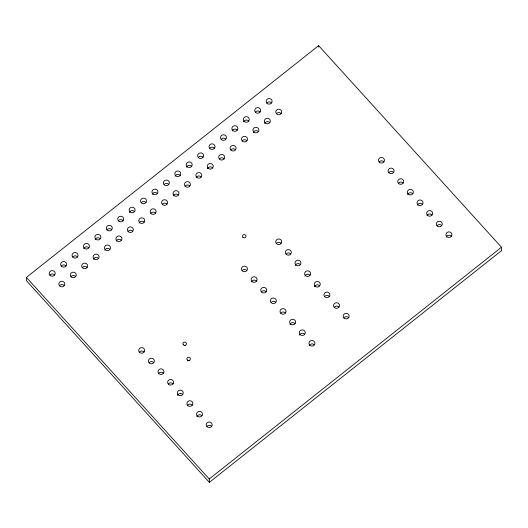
<?xml version="1.0" encoding="UTF-8"?>
<svg xmlns="http://www.w3.org/2000/svg" width="528" height="528" viewBox="0 0 528 528"><rect width="100%" height="100%" fill="white"/><g stroke="black" fill="none" stroke-linecap="round" stroke-linejoin="round"><path stroke-width="0.79" d="M26.4 277.411L318.628 45.646L501.488 247.236L501.6 250.589L209.372 482.354L26.512 280.764L26.4 277.411L209.26 478.995L209.372 482.354M209.26 478.995L501.488 247.236M318.628 45.646L318.674 46.992M187.605 360.974A1.762 1.65 -1.9 0 1 189.341 360.67M184.496 345.451A1.762 1.65 -1.9 0 1 185.407 345.517M267.307 102.584A2.99 2.792 -1.9 0 1 271.517 102.901M276.943 113.21A2.99 2.792 -1.9 0 1 281.153 113.527M255.889 111.639A2.99 2.792 -1.9 0 1 260.099 111.956M264.647 123.453A2.99 2.792 -1.9 0 1 269.735 122.582M243.586 121.882A2.99 2.792 -1.9 0 1 248.681 121.011M253.229 132.508A2.99 2.792 -1.9 0 1 258.324 131.637M232.168 130.937A2.99 2.792 -1.9 0 1 237.263 130.066M242.695 140.375A2.99 2.792 -1.9 0 1 246.906 140.692M221.635 138.805A2.99 2.792 -1.9 0 1 225.845 139.115M231.277 149.431A2.99 2.792 -1.9 0 1 235.488 149.747M210.223 147.86A2.99 2.792 -1.9 0 1 214.434 148.17M219.859 158.486A2.99 2.792 -1.9 0 1 224.07 158.796M198.805 156.915A2.99 2.792 -1.9 0 1 203.016 157.225M207.557 168.729A2.99 2.792 -1.9 0 1 212.652 167.851M186.503 167.158A2.99 2.792 -1.9 0 1 191.598 166.28M196.145 177.784A2.99 2.792 -1.9 0 1 201.241 176.906M175.085 176.213A2.99 2.792 -1.9 0 1 180.18 175.336M185.612 185.651A2.99 2.792 -1.9 0 1 189.823 185.962M164.551 184.074A2.99 2.792 -1.9 0 1 168.762 184.391M173.309 195.895A2.99 2.792 -1.9 0 1 178.405 195.017M152.255 194.324A2.99 2.792 -1.9 0 1 157.351 193.446M162.776 203.755A2.99 2.792 -1.9 0 1 166.987 204.072M141.722 202.184A2.99 2.792 -1.9 0 1 145.933 202.501M151.358 212.81A2.99 2.792 -1.9 0 1 155.569 213.127M129.419 212.434A2.99 2.792 -1.9 0 1 134.515 211.556M139.055 223.06A2.99 2.792 -1.9 0 1 144.151 222.182M118.886 220.295A2.99 2.792 -1.9 0 1 123.097 220.612M128.522 230.921A2.99 2.792 -1.9 0 1 132.739 231.238M107.468 229.35A2.99 2.792 -1.9 0 1 111.679 229.667M116.226 241.164A2.99 2.792 -1.9 0 1 121.321 240.293M95.165 239.593A2.99 2.792 -1.9 0 1 100.261 238.722M104.808 250.219A2.99 2.792 -1.9 0 1 109.903 249.348M83.754 248.648A2.99 2.792 -1.9 0 1 88.849 247.777M93.39 259.274A2.99 2.792 -1.9 0 1 98.485 258.403M73.22 256.516A2.99 2.792 -1.9 0 1 77.431 256.826M82.856 267.142A2.99 2.792 -1.9 0 1 87.067 267.452M61.802 265.571A2.99 2.792 -1.9 0 1 66.013 265.881M71.438 276.197A2.99 2.792 -1.9 0 1 75.649 276.507M50.384 274.626A2.99 2.792 -1.9 0 1 54.595 274.936M60.027 285.252A2.99 2.792 -1.9 0 1 64.238 285.562M309.223 345.728A2.99 2.792 -1.9 0 1 314.318 344.85M299.587 335.102A2.99 2.792 -1.9 0 1 304.682 334.224M289.945 324.476A2.99 2.792 -1.9 0 1 295.04 323.598M281.193 312.655A2.99 2.792 -1.9 0 1 285.404 312.972M271.55 302.029A2.99 2.792 -1.9 0 1 275.761 302.346M261.914 291.403A2.99 2.792 -1.9 0 1 266.125 291.72M251.387 281.965A2.99 2.792 -1.9 0 1 256.483 281.094M242.636 270.151A2.99 2.792 -1.9 0 1 246.847 270.468M139.88 351.641A2.99 2.792 -1.9 0 1 144.091 351.958M149.523 362.267A2.99 2.792 -1.9 0 1 153.734 362.584M159.159 372.9A2.99 2.792 -1.9 0 1 163.37 373.21M168.802 383.526A2.99 2.792 -1.9 0 1 173.012 383.836M177.553 395.34A2.99 2.792 -1.9 0 1 182.648 394.462M187.196 405.966A2.99 2.792 -1.9 0 1 192.291 405.088M196.832 416.592A2.99 2.792 -1.9 0 1 201.927 415.714M207.359 426.03A2.99 2.792 -1.9 0 1 211.57 426.347M446.226 237.072A2.99 2.792 -1.9 0 1 451.321 236.194M437.474 225.258A2.99 2.792 -1.9 0 1 441.685 225.568M426.947 215.82A2.99 2.792 -1.9 0 1 432.043 214.942M417.311 205.194A2.99 2.792 -1.9 0 1 422.407 204.316M407.669 194.568A2.99 2.792 -1.9 0 1 412.764 193.69M398.917 182.747A2.99 2.792 -1.9 0 1 403.128 183.064M389.275 172.121A2.99 2.792 -1.9 0 1 393.485 172.438M379.632 161.495A2.99 2.792 -1.9 0 1 383.849 161.812M276.883 242.986A2.99 2.792 -1.9 0 1 281.094 243.302M286.526 253.612A2.99 2.792 -1.9 0 1 290.737 253.928M295.277 265.432A2.99 2.792 -1.9 0 1 300.373 264.554M304.92 276.058A2.99 2.792 -1.9 0 1 310.015 275.18M314.556 286.684A2.99 2.792 -1.9 0 1 319.651 285.806M325.083 296.122A2.99 2.792 -1.9 0 1 329.294 296.432M334.719 306.748A2.99 2.792 -1.9 0 1 338.93 307.058M344.362 317.374A2.99 2.792 -1.9 0 1 348.572 317.691M242.873 237.283A1.762 1.65 -1.9 0 0 245.883 236.762A1.762 1.65 -1.9 0 0 243.91 234.59A1.762 1.65 -1.9 0 0 242.873 237.283M187.282 359.938A1.762 1.65 -1.9 0 0 190.291 359.423A1.762 1.65 -1.9 0 0 188.318 357.251A1.762 1.65 -1.9 0 0 187.282 359.938M183.348 344.784A1.762 1.65 -1.9 0 0 186.358 344.269A1.762 1.65 -1.9 0 0 184.384 342.091A1.762 1.65 -1.9 0 0 183.348 344.784M266.838 103.165A2.99 2.792 -1.9 0 0 271.933 102.287A2.99 2.792 -1.9 0 0 268.594 98.611A2.99 2.792 -1.9 0 0 266.838 103.165M276.481 113.791A2.99 2.792 -1.9 0 0 281.569 112.913A2.99 2.792 -1.9 0 0 278.23 109.237A2.99 2.792 -1.9 0 0 276.481 113.791M255.42 112.22A2.99 2.792 -1.9 0 0 260.515 111.342A2.99 2.792 -1.9 0 0 257.176 107.666A2.99 2.792 -1.9 0 0 255.42 112.22M265.063 122.846A2.99 2.792 -1.9 0 0 270.158 121.968A2.99 2.792 -1.9 0 0 266.818 118.292A2.99 2.792 -1.9 0 0 265.063 122.846M244.002 121.275A2.99 2.792 -1.9 0 0 249.097 120.397A2.99 2.792 -1.9 0 0 245.758 116.714A2.99 2.792 -1.9 0 0 244.002 121.275M253.645 131.901A2.99 2.792 -1.9 0 0 258.74 131.023A2.99 2.792 -1.9 0 0 255.4 127.347A2.99 2.792 -1.9 0 0 253.645 131.901M232.591 130.33A2.99 2.792 -1.9 0 0 237.679 129.452A2.99 2.792 -1.9 0 0 234.34 125.77A2.99 2.792 -1.9 0 0 232.591 130.33M242.227 140.956A2.99 2.792 -1.9 0 0 247.322 140.078A2.99 2.792 -1.9 0 0 243.982 136.396A2.99 2.792 -1.9 0 0 242.227 140.956M221.173 139.385A2.99 2.792 -1.9 0 0 226.268 138.508A2.99 2.792 -1.9 0 0 222.928 134.825A2.99 2.792 -1.9 0 0 221.173 139.385M230.809 150.011A2.99 2.792 -1.9 0 0 235.904 149.134A2.99 2.792 -1.9 0 0 232.564 145.451A2.99 2.792 -1.9 0 0 230.809 150.011M209.755 148.441A2.99 2.792 -1.9 0 0 214.85 147.563A2.99 2.792 -1.9 0 0 211.51 143.88A2.99 2.792 -1.9 0 0 209.755 148.441M219.391 159.067A2.99 2.792 -1.9 0 0 224.486 158.189A2.99 2.792 -1.9 0 0 221.146 154.506A2.99 2.792 -1.9 0 0 219.391 159.067M198.337 157.496A2.99 2.792 -1.9 0 0 203.432 156.618A2.99 2.792 -1.9 0 0 200.092 152.935A2.99 2.792 -1.9 0 0 198.337 157.496M207.979 168.122A2.99 2.792 -1.9 0 0 213.068 167.244A2.99 2.792 -1.9 0 0 209.735 163.561A2.99 2.792 -1.9 0 0 207.979 168.122M186.919 166.544A2.99 2.792 -1.9 0 0 192.014 165.673A2.99 2.792 -1.9 0 0 188.674 161.99A2.99 2.792 -1.9 0 0 186.919 166.544M196.561 177.177A2.99 2.792 -1.9 0 0 201.656 176.299A2.99 2.792 -1.9 0 0 198.317 172.616A2.99 2.792 -1.9 0 0 196.561 177.177M175.501 175.6A2.99 2.792 -1.9 0 0 180.596 174.728A2.99 2.792 -1.9 0 0 177.256 171.046A2.99 2.792 -1.9 0 0 175.501 175.6M185.143 186.226A2.99 2.792 -1.9 0 0 190.238 185.354A2.99 2.792 -1.9 0 0 186.899 181.672A2.99 2.792 -1.9 0 0 185.143 186.226M164.089 184.655A2.99 2.792 -1.9 0 0 169.178 183.784A2.99 2.792 -1.9 0 0 165.845 180.101A2.99 2.792 -1.9 0 0 164.089 184.655M173.725 195.281A2.99 2.792 -1.9 0 0 178.82 194.41A2.99 2.792 -1.9 0 0 175.481 190.727A2.99 2.792 -1.9 0 0 173.725 195.281M152.671 193.71A2.99 2.792 -1.9 0 0 157.766 192.839A2.99 2.792 -1.9 0 0 154.427 189.156A2.99 2.792 -1.9 0 0 152.671 193.71M162.307 204.336A2.99 2.792 -1.9 0 0 167.402 203.465A2.99 2.792 -1.9 0 0 164.063 199.782A2.99 2.792 -1.9 0 0 162.307 204.336M141.253 202.765A2.99 2.792 -1.9 0 0 146.348 201.887A2.99 2.792 -1.9 0 0 143.009 198.211A2.99 2.792 -1.9 0 0 141.253 202.765M150.889 213.391A2.99 2.792 -1.9 0 0 155.984 212.52A2.99 2.792 -1.9 0 0 152.645 208.837A2.99 2.792 -1.9 0 0 150.889 213.391M129.835 211.82A2.99 2.792 -1.9 0 0 134.93 210.943A2.99 2.792 -1.9 0 0 131.591 207.266A2.99 2.792 -1.9 0 0 129.835 211.82M139.478 222.446A2.99 2.792 -1.9 0 0 144.566 221.569A2.99 2.792 -1.9 0 0 141.233 217.892A2.99 2.792 -1.9 0 0 139.478 222.446M118.417 220.876A2.99 2.792 -1.9 0 0 123.512 219.998A2.99 2.792 -1.9 0 0 120.173 216.322A2.99 2.792 -1.9 0 0 118.417 220.876M128.06 231.502A2.99 2.792 -1.9 0 0 133.155 230.624A2.99 2.792 -1.9 0 0 129.815 226.948A2.99 2.792 -1.9 0 0 128.06 231.502M106.999 229.931A2.99 2.792 -1.9 0 0 112.094 229.053A2.99 2.792 -1.9 0 0 108.755 225.37A2.99 2.792 -1.9 0 0 106.999 229.931M116.642 240.557A2.99 2.792 -1.9 0 0 121.737 239.679A2.99 2.792 -1.9 0 0 118.397 236.003A2.99 2.792 -1.9 0 0 116.642 240.557M95.588 238.986A2.99 2.792 -1.9 0 0 100.676 238.108A2.99 2.792 -1.9 0 0 97.343 234.425A2.99 2.792 -1.9 0 0 95.588 238.986M105.224 249.612A2.99 2.792 -1.9 0 0 110.319 248.734A2.99 2.792 -1.9 0 0 106.979 245.051A2.99 2.792 -1.9 0 0 105.224 249.612M84.17 248.041A2.99 2.792 -1.9 0 0 89.265 247.163A2.99 2.792 -1.9 0 0 85.925 243.481A2.99 2.792 -1.9 0 0 84.17 248.041M93.806 258.667A2.99 2.792 -1.9 0 0 98.901 257.789A2.99 2.792 -1.9 0 0 95.561 254.107A2.99 2.792 -1.9 0 0 93.806 258.667M72.752 257.096A2.99 2.792 -1.9 0 0 77.847 256.219A2.99 2.792 -1.9 0 0 74.507 252.536A2.99 2.792 -1.9 0 0 72.752 257.096M82.388 267.722A2.99 2.792 -1.9 0 0 87.483 266.845A2.99 2.792 -1.9 0 0 84.143 263.162A2.99 2.792 -1.9 0 0 82.388 267.722M61.334 266.152A2.99 2.792 -1.9 0 0 66.429 265.274A2.99 2.792 -1.9 0 0 63.089 261.591A2.99 2.792 -1.9 0 0 61.334 266.152M70.976 276.778A2.99 2.792 -1.9 0 0 76.072 275.9A2.99 2.792 -1.9 0 0 72.732 272.217A2.99 2.792 -1.9 0 0 70.976 276.778M49.916 275.207A2.99 2.792 -1.9 0 0 55.011 274.329A2.99 2.792 -1.9 0 0 51.671 270.646A2.99 2.792 -1.9 0 0 49.916 275.207M59.558 285.833A2.99 2.792 -1.9 0 0 64.654 284.955A2.99 2.792 -1.9 0 0 61.314 281.272A2.99 2.792 -1.9 0 0 59.558 285.833M309.646 345.121A2.99 2.792 -1.9 0 0 314.734 344.243A2.99 2.792 -1.9 0 0 311.395 340.56A2.99 2.792 -1.9 0 0 309.646 345.121M300.003 334.488A2.99 2.792 -1.9 0 0 305.098 333.617A2.99 2.792 -1.9 0 0 301.759 329.934A2.99 2.792 -1.9 0 0 300.003 334.488M290.36 323.862A2.99 2.792 -1.9 0 0 295.456 322.991A2.99 2.792 -1.9 0 0 292.116 319.308A2.99 2.792 -1.9 0 0 290.36 323.862M280.724 313.236A2.99 2.792 -1.9 0 0 285.82 312.365A2.99 2.792 -1.9 0 0 282.48 308.682A2.99 2.792 -1.9 0 0 280.724 313.236M271.082 302.61A2.99 2.792 -1.9 0 0 276.177 301.739A2.99 2.792 -1.9 0 0 272.837 298.056A2.99 2.792 -1.9 0 0 271.082 302.61M261.446 291.984A2.99 2.792 -1.9 0 0 266.541 291.106A2.99 2.792 -1.9 0 0 263.201 287.43A2.99 2.792 -1.9 0 0 261.446 291.984M251.803 281.358A2.99 2.792 -1.9 0 0 256.898 280.48A2.99 2.792 -1.9 0 0 253.559 276.804A2.99 2.792 -1.9 0 0 251.803 281.358M242.167 270.732A2.99 2.792 -1.9 0 0 247.262 269.854A2.99 2.792 -1.9 0 0 243.923 266.178A2.99 2.792 -1.9 0 0 242.167 270.732M139.412 352.222A2.99 2.792 -1.9 0 0 144.507 351.351A2.99 2.792 -1.9 0 0 141.167 347.668A2.99 2.792 -1.9 0 0 139.412 352.222M149.054 362.848A2.99 2.792 -1.9 0 0 154.15 361.977A2.99 2.792 -1.9 0 0 150.81 358.294A2.99 2.792 -1.9 0 0 149.054 362.848M158.69 373.474A2.99 2.792 -1.9 0 0 163.786 372.603A2.99 2.792 -1.9 0 0 160.446 368.92A2.99 2.792 -1.9 0 0 158.69 373.474M168.333 384.1A2.99 2.792 -1.9 0 0 173.428 383.229A2.99 2.792 -1.9 0 0 170.089 379.546A2.99 2.792 -1.9 0 0 168.333 384.1M177.969 394.733A2.99 2.792 -1.9 0 0 183.064 393.855A2.99 2.792 -1.9 0 0 179.725 390.172A2.99 2.792 -1.9 0 0 177.969 394.733M187.612 405.359A2.99 2.792 -1.9 0 0 192.707 404.481A2.99 2.792 -1.9 0 0 189.367 400.798A2.99 2.792 -1.9 0 0 187.612 405.359M197.254 415.985A2.99 2.792 -1.9 0 0 202.343 415.107A2.99 2.792 -1.9 0 0 199.01 411.424A2.99 2.792 -1.9 0 0 197.254 415.985M206.89 426.611A2.99 2.792 -1.9 0 0 211.985 425.733A2.99 2.792 -1.9 0 0 208.646 422.05A2.99 2.792 -1.9 0 0 206.89 426.611M446.642 236.465A2.99 2.792 -1.9 0 0 451.737 235.587A2.99 2.792 -1.9 0 0 448.397 231.904A2.99 2.792 -1.9 0 0 446.642 236.465M437.006 225.832A2.99 2.792 -1.9 0 0 442.101 224.961A2.99 2.792 -1.9 0 0 438.761 221.278A2.99 2.792 -1.9 0 0 437.006 225.832M427.363 215.206A2.99 2.792 -1.9 0 0 432.458 214.335A2.99 2.792 -1.9 0 0 429.119 210.652A2.99 2.792 -1.9 0 0 427.363 215.206M417.727 204.58A2.99 2.792 -1.9 0 0 422.822 203.709A2.99 2.792 -1.9 0 0 419.483 200.026A2.99 2.792 -1.9 0 0 417.727 204.58M408.085 193.954A2.99 2.792 -1.9 0 0 413.18 193.076A2.99 2.792 -1.9 0 0 409.84 189.4A2.99 2.792 -1.9 0 0 408.085 193.954M398.449 183.328A2.99 2.792 -1.9 0 0 403.544 182.45A2.99 2.792 -1.9 0 0 400.204 178.774A2.99 2.792 -1.9 0 0 398.449 183.328M388.806 172.702A2.99 2.792 -1.9 0 0 393.901 171.824A2.99 2.792 -1.9 0 0 390.562 168.148A2.99 2.792 -1.9 0 0 388.806 172.702M379.17 162.076A2.99 2.792 -1.9 0 0 384.265 161.198A2.99 2.792 -1.9 0 0 380.926 157.516A2.99 2.792 -1.9 0 0 379.17 162.076M276.415 243.566A2.99 2.792 -1.9 0 0 281.51 242.695A2.99 2.792 -1.9 0 0 278.17 239.012A2.99 2.792 -1.9 0 0 276.415 243.566M286.057 254.192A2.99 2.792 -1.9 0 0 291.152 253.321A2.99 2.792 -1.9 0 0 287.813 249.638A2.99 2.792 -1.9 0 0 286.057 254.192M295.693 264.818A2.99 2.792 -1.9 0 0 300.788 263.947A2.99 2.792 -1.9 0 0 297.449 260.264A2.99 2.792 -1.9 0 0 295.693 264.818M305.336 275.444A2.99 2.792 -1.9 0 0 310.431 274.573A2.99 2.792 -1.9 0 0 307.091 270.89A2.99 2.792 -1.9 0 0 305.336 275.444M314.972 286.077A2.99 2.792 -1.9 0 0 320.067 285.199A2.99 2.792 -1.9 0 0 316.727 281.516A2.99 2.792 -1.9 0 0 314.972 286.077M324.614 296.703A2.99 2.792 -1.9 0 0 329.71 295.825A2.99 2.792 -1.9 0 0 326.37 292.142A2.99 2.792 -1.9 0 0 324.614 296.703M334.25 307.329A2.99 2.792 -1.9 0 0 339.346 306.451A2.99 2.792 -1.9 0 0 336.006 302.768A2.99 2.792 -1.9 0 0 334.25 307.329M343.893 317.955A2.99 2.792 -1.9 0 0 348.988 317.077A2.99 2.792 -1.9 0 0 345.649 313.394A2.99 2.792 -1.9 0 0 343.893 317.955"/></g></svg>
